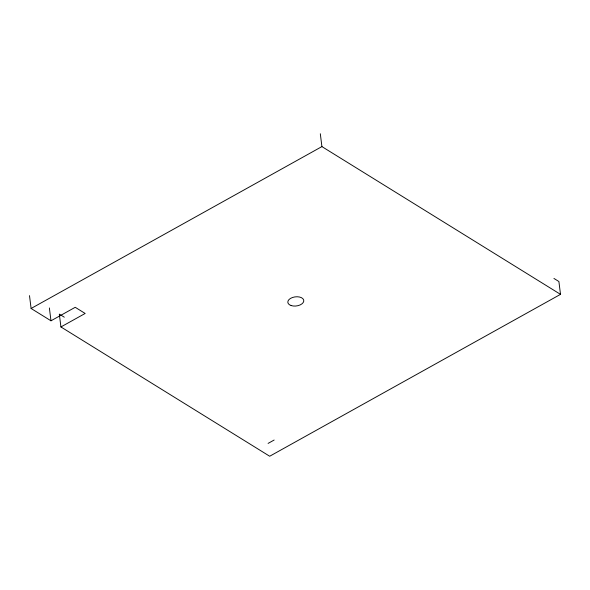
<?xml version="1.0" encoding="UTF-8"?>
<svg xmlns="http://www.w3.org/2000/svg" width="590" height="590" viewBox="0 0 590 590"><rect width="100%" height="100%" fill="white"/><g stroke="black" fill="none" stroke-linecap="round" stroke-linejoin="round"><path stroke-width="0.89" d="M29.5 295.642L31.1 308.481L321.911 146.593L560.5 294.358L269.689 456.24L60.925 326.949L59.325 314.116L64.295 317.191M31.1 308.481L50.983 320.798L75.218 307.302L85.159 313.46L60.925 326.949M268.089 443.407L274.144 440.029M553.929 278.443L558.9 281.519L560.5 294.358M320.311 133.76L321.911 146.593M49.383 307.958L50.983 320.798M291.143 305.554A8.031 4.587 -7.1 0 0 303.754 301.21A8.031 4.587 -7.1 0 0 292.5 297.493A8.031 4.587 -7.1 0 0 291.143 305.554"/></g></svg>
